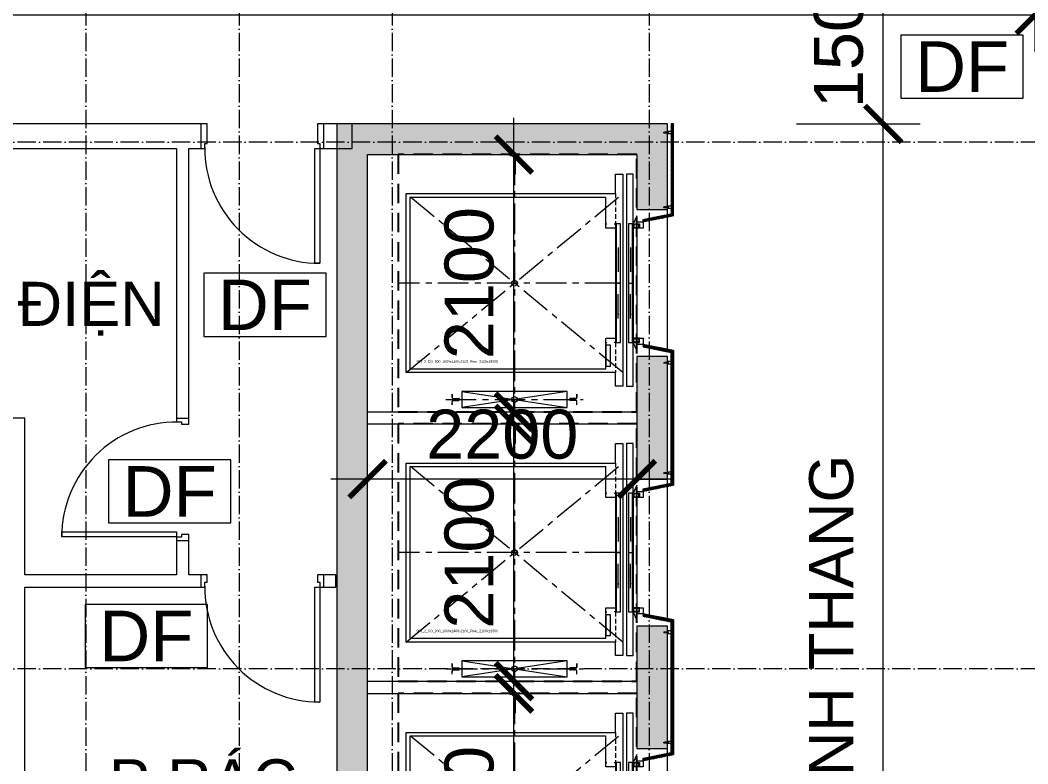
# Model space of a CAD drawing. Header units: millimetres. Extents: x -20144 to 122974, y -38328 to 48263.
# Drawn here: x 99784 to 108014, y 26075 to 32147 of the extents above; entities that cross this region are included whole.
import ezdxf
from ezdxf.enums import TextEntityAlignment as Align

# ---------------------------------------------------------------- set-up
doc = ezdxf.new("R2010")
doc.units = ezdxf.units.MM
for name, pattern in [('CENTERX2', [4, 2.5, -0.5, 0.5, -0.5]), ('Grid Line', [4.2, 3, -0.6, 0, -0.6]), ('HIDDEN', [0.375, 0.25, -0.125]), ('HIDDEN2', [4.7625, 3.175, -1.5875])]:
    doc.linetypes.add(name, pattern=pattern)
for name, color, linetype, lineweight in [('CHU', 181, 'Continuous', 5), ('CUA', 31, 'Continuous', 9), ('DIM', 1, 'Continuous', 5), ('GRA', 211, 'Continuous', 9), ('LAT-GACH', 140, 'Continuous', 13), ('NET THAY 2', 55, 'Continuous', 5), ('NET-CAT', 3, 'Continuous', 15), ('THIET-BI-1', 26, 'Continuous', 5), ('TRUC', 225, 'Continuous', 5), ('Y-GHI CHU PCCC$0$Z-CT1-GHI CHU TT$0$KI-HIEU', 6, 'Continuous', 13)]:
    doc.layers.add(name, color=color, linetype=linetype, lineweight=lineweight)
doc.styles.add('Arial_4', font='arial_0.ttf', dxfattribs={"height": 360})
doc.styles.add('hoistway plan', font='chhbg.shx', dxfattribs={"height": 45})
doc.styles.add('TA1', font='arial_0.ttf')
doc.styles.add('Y-GHI CHU PCCC$0$Arial', font='arial_0.ttf')
doc.dimstyles.new('D_200_KTx2', dxfattribs={"dimtxt": 400, "dimasz": 300, "dimexe": 300, "dimexo": 300, "dimgap": 160, "dimtad": 1, "dimdec": 0, "dimzin": 9, "dimtxsty": 'TA1', "dimblk": 'ARCHTICK', "dimcen": 1, "dimdle": 300, "dimclrd": 256, "dimclre": 256, "dimclrt": 7, "dimadec": 0, "dimazin": 0, "dimtfac": 1, "dimtdec": 0, "dimtix": 1, "dimtmove": 1, "dimatfit": 3, "dimldrblk": 'ARCHTICK', "dimfxl": 0, "dimtolj": 1, "dimtzin": 0, "dimlwd": -1, "dimlwe": -1, "dimarcsym": 0})
doc.dimstyles.new('hoistway plan', dxfattribs={"dimtxt": 45, "dimasz": 17, "dimexe": 15, "dimexo": 20, "dimgap": 25, "dimtad": 1, "dimdec": 0, "dimzin": 0, "dimdsep": 46, "dimtxsty": 'hoistway plan', "dimblk": 'DOT', "dimcen": 50, "dimclrd": 8, "dimclre": 8, "dimclrt": 3, "dimadec": 0, "dimazin": 0, "dimtfac": 1, "dimtdec": 0, "dimtmove": 1, "dimatfit": 3, "dimfxl": 0, "dimtolj": 1, "dimtzin": 0, "dimarcsym": 0})
pattern_1 = [(225, (281291.963, 17264.836), (4.41941738, -4.41941738), []), (315, (281291.963, 17264.836), (4.41941738, 4.41941738), [])]
pattern_2 = [(240.2551187, (159143.5025, 32413.0964), (5.42651964, -3.10086836), []), (330.2551187, (159143.5025, 32413.0964), (3.10086836, 5.42651964), [])]

# ---------------------------------------------------------------- blocks, each defined once
blk = doc.blocks.new('CUA 1 CANH MO - 2 - Type 1000-1152411-MẶT BẰNG TẦNG 23')
at = {"layer": 'CUA'}
for p, q in [((-367.5, 1040.3), (-327.5, 1040.3)), ((-367.5, 102.3), (-367.5, 1040.3)), ((-327.5, 1040.3), (-327.5, 102.3)), ((-327.5, 102.3), (-367.5, 102.3))]:
    blk.add_line(p, q, dxfattribs=at)
at = {"layer": 'CUA', "lineweight": 5}
for p, q in [((-368.5, 102.3), (-398.5, 102.3)), ((-368.5, 61.3), (-368.5, 102.3)), ((601.5, 102.3), (571.5, 102.3)), ((571.5, 102.3), (571.5, 61.3)), ((-348.5, 61.3), (-368.5, 61.3)), ((-348.5, -97.7), (-348.5, 61.3)), ((571.5, 61.3), (551.5, 61.3)), ((551.5, 61.3), (551.5, -97.7)), ((-398.5, -97.7), (-348.5, -97.7)), ((551.5, -97.7), (601.5, -97.7))]:
    blk.add_line(p, q, dxfattribs=at)
blk.add_arc((-367.5, 102.3), 938, 359.5, 90, dxfattribs=at)
blk = doc.blocks.new('CUA 1 CANH MO - 2 - Type 1000-1271836-MẶT BẰNG TẦNG 23')
at = {"layer": 'CUA'}
for p, q in [((-367.5, 990.3), (-327.5, 990.3)), ((-367.5, 52.3), (-367.5, 990.3)), ((-327.5, 990.3), (-327.5, 52.3)), ((-327.5, 52.3), (-367.5, 52.3))]:
    blk.add_line(p, q, dxfattribs=at)
at = {"layer": 'CUA', "lineweight": 5}
for p, q in [((-368.5, 52.3), (-398.5, 52.3)), ((-368.5, 11.3), (-368.5, 52.3)), ((-348.5, 11.3), (-368.5, 11.3)), ((-348.5, -47.7), (-348.5, 11.3)), ((571.5, 11.3), (551.5, 11.3)), ((551.5, 11.3), (551.5, -47.7)), ((601.5, 52.3), (571.5, 52.3)), ((571.5, 52.3), (571.5, 11.3)), ((-398.5, -47.7), (-348.5, -47.7)), ((551.5, -47.7), (601.5, -47.7))]:
    blk.add_line(p, q, dxfattribs=at)
blk.add_arc((-367.5, 52.3), 938, 359.5, 90, dxfattribs=at)
blk = doc.blocks.new('_DOT')
at = {"color": 0, "linetype": 'ByBlock'}
blk.add_line((-0.5, 0), (-1, 0), dxfattribs=at)
at = {"color": 0, "linetype": 'ByBlock', "const_width": 0.5}
blk.add_lwpolyline([(-0.25, 0, 1), (0.25, 0, 1)], format="xyb", close=True, dxfattribs=at)
blk = doc.blocks.new('A$C1F5A74C7')
at = {"color": 0, "lineweight": 5}
for p, q in [((0, 10), (0, 12)), ((0, 10), (21, 10)), ((3, 8), (3, 10)), ((3, 5), (3, 7)), ((5, 91), (10, 94)), ((5, 91), (5, 29)), ((5, 91), (15, 91)), ((6, 78), (5, 75)), ((5, 75), (8, 75)), ((6, 72), (5, 69)), ((5, 69), (8, 69)), ((6, 66), (5, 63)), ((5, 63), (8, 63)), ((6, 60), (5, 57)), ((5, 57), (8, 57)), ((6, 54), (5, 51)), ((5, 51), (8, 51)), ((5, 49), (8, 49)), ((5, 10), (5, 29)), ((8, 5), (5, 5)), ((7, 80), (6, 78)), ((6, 78), (10, 78)), ((8, 73), (6, 72)), ((8, 67), (6, 66)), ((8, 61), (6, 60)), ((8, 55), (6, 54)), ((8, 82), (7, 80)), ((7, 81), (10, 81)), ((7, 80), (10, 80)), ((7, 29), (7, 76)), ((7, 10), (7, 31)), ((7, 9), (7, 10)), ((7, 5), (7, 8)), ((7, 5), (7, 5)), ((9, 84), (8, 82)), ((8, 83), (10, 83)), ((8, 73), (8, 75)), ((8, 69), (8, 67)), ((8, 61), (8, 63)), ((8, 57), (8, 55)), ((8, 51), (8, 49)), ((10, 87), (9, 85)), ((9, 85), (12, 86)), ((10, 5), (9, 5)), ((10, 99), (10, 11)), ((10, 94), (15, 91)), ((10, 87), (12, 85)), ((10, 41), (10, 80)), ((10, 78), (15, 78)), ((10, 41), (11, 41)), ((10, 13), (10, 0)), ((12, 5), (10, 5)), ((11, 84), (13, 84)), ((11, 81), (14, 82)), ((11, 41), (11, 80)), ((11, 80), (14, 80)), ((12, 84), (12, 83)), ((12, 73), (12, 75)), ((12, 75), (15, 75)), ((12, 73), (15, 72)), ((12, 69), (12, 67)), ((12, 69), (15, 69)), ((12, 67), (15, 66)), ((12, 61), (12, 63)), ((12, 63), (15, 63)), ((12, 61), (15, 60)), ((12, 57), (12, 55)), ((12, 57), (15, 57)), ((12, 55), (15, 54)), ((12, 49), (12, 51)), ((12, 51), (15, 51)), ((12, 49), (15, 49)), ((12, 5), (12, 5)), ((13, 82), (14, 80)), ((16, 5), (13, 5)), ((14, 80), (15, 78)), ((14, 29), (14, 76)), ((14, 10), (14, 31)), ((14, 9), (14, 10)), ((14, 5), (14, 8)), ((15, 91), (15, 29)), ((15, 78), (15, 75)), ((15, 72), (15, 69)), ((15, 66), (15, 63)), ((15, 60), (15, 57)), ((15, 54), (15, 51)), ((15, 10), (15, 29)), ((18, 10), (18, 8)), ((18, 7), (18, 5)), ((21, 10), (21, 12))]:
    blk.add_line(p, q, dxfattribs=at)
for centre, radius, start, end in [((5, 7), 2.77, 227.3489, 309.0524), ((10, 15), 10.9, 250.5292, 255.5659), ((10, 15), 10.9, 263.51, 276.4907), ((10, 15), 10.9, 284.1671, 289.4715), ((16, 7), 2.77, 230.845, 312.6565)]:
    blk.add_arc(centre, radius, start, end, dxfattribs=at)
blk = doc.blocks.new('*U709')
for p, q in [((11.2, 0), (10.7, 0)), ((11.7, 0), (11.2, 0)), ((12.4, 0), (12.2, 0)), ((14.1, 0), (12.9, 0)), ((14.1, 2.9), (14.1, 4)), ((14.1, 2.4), (14.1, 2.9)), ((14.1, 1.8), (14.1, 1.9)), ((14.1, 0), (14.1, 1.2)), ((14.1, 0), (14.1, -1.2)), ((14.1, 0), (15.4, 0)), ((15.9, 0), (16, 0)), ((16.6, 0), (17, 0)), ((17, 0), (18.1, 0)), ((47.7, 10), (47.7, -10)), ((14.1, -1.8), (14.1, -1.9)), ((14.1, -2.4), (14.1, -2.9)), ((14.1, -2.9), (14.1, -4))]:
    blk.add_line(p, q)
blk.add_lwpolyline([(50, 10), (9.5, 10, 0.414215), (7.5, 8), (7.5, -8, 0.414214), (9.5, -10), (50, -10)], format="xyb")
for radius in [2.9, 0.712]:
    blk.add_circle((14.1, 0), radius)
at = {"extrusion": (0, 0, -1), "xscale": 0.3999999999068677, "yscale": 0.3999999999068677, "zscale": -0.4, "rotation": 90.00000000000001}
blk.add_blockref('A$C1F5A74C7', (-42.8, -4.2), dxfattribs=at)
blk = doc.blocks.new('_ArchTick')
at = {"color": 0, "const_width": 0.15}
blk.add_lwpolyline([(-0.5, -0.5), (0.5, 0.5)], dxfattribs=at)
blk = doc.blocks.new('*D712')
at = {"layer": 'Defpoints', "color": 0, "transparency": 16777216}
for p in [(3000, 11850), (3000, 11850), (5200, 11850)]:
    blk.add_point(p, dxfattribs=at)
at = {"layer": 'DIM', "transparency": 16777216}
blk.add_line((5500, 11850), (2700, 11850), dxfattribs=at)
at = {"layer": 'DIM', "transparency": 16777216, "xscale": 300, "yscale": 300, "zscale": 300}
for p, rotation in [((3000, 11850), 179.9999999999999), ((5200, 11850), 359.9999999999999)]:
    blk.add_blockref('_ArchTick', p, dxfattribs=dict(at, rotation=rotation))
at = {"layer": 'DIM', "color": 7, "transparency": 16777216, "insert": (4100, 12214.2), "char_height": 400, "attachment_point": 5, "style": 'TA1'}
blk.add_mtext('\\A1;2200', dxfattribs=at)
blk = doc.blocks.new('*D713')
at = {"layer": 'Defpoints', "color": 0, "transparency": 16777216}
for p in [(4195.6, 10100), (4195.6, 10100), (4195.6, 8000)]:
    blk.add_point(p, dxfattribs=at)
at = {"layer": 'DIM', "transparency": 16777216}
blk.add_line((4195.6, 7700), (4195.6, 10400), dxfattribs=at)
at = {"layer": 'DIM', "transparency": 16777216, "xscale": 300, "yscale": 300, "zscale": 300}
for p, rotation in [((4195.6, 10100), 89.9999999999999), ((4195.6, 8000), 269.9999999999999)]:
    blk.add_blockref('_ArchTick', p, dxfattribs=dict(at, rotation=rotation))
at = {"layer": 'DIM', "color": 7, "transparency": 16777216, "insert": (3831.3, 9050), "char_height": 400, "attachment_point": 5, "rotation": 90, "style": 'TA1'}
blk.add_mtext('\\A1;2100', dxfattribs=at)
blk = doc.blocks.new('*D714')
at = {"layer": 'Defpoints', "color": 0, "transparency": 16777216}
for p in [(4195.6, 12300), (4195.6, 12300), (4195.6, 10200)]:
    blk.add_point(p, dxfattribs=at)
at = {"layer": 'DIM', "transparency": 16777216}
blk.add_line((4195.6, 9900), (4195.6, 12600), dxfattribs=at)
at = {"layer": 'DIM', "transparency": 16777216, "xscale": 300, "yscale": 300, "zscale": 300}
for p, rotation in [((4195.6, 12300), 89.9999999999999), ((4195.6, 10200), 269.9999999999999)]:
    blk.add_blockref('_ArchTick', p, dxfattribs=dict(at, rotation=rotation))
at = {"layer": 'DIM', "color": 7, "transparency": 16777216, "insert": (3831.3, 11250), "char_height": 400, "attachment_point": 5, "rotation": 90, "style": 'TA1'}
blk.add_mtext('\\A1;2100', dxfattribs=at)
blk = doc.blocks.new('*D715')
at = {"layer": 'Defpoints', "color": 0, "transparency": 16777216}
for p in [(4195.6, 14500), (4195.6, 14500), (4195.6, 12400)]:
    blk.add_point(p, dxfattribs=at)
at = {"layer": 'DIM', "transparency": 16777216}
blk.add_line((4195.6, 12100), (4195.6, 14800), dxfattribs=at)
at = {"layer": 'DIM', "transparency": 16777216, "xscale": 300, "yscale": 300, "zscale": 300}
for p, rotation in [((4195.6, 14500), 89.9999999999999), ((4195.6, 12400), 269.9999999999999)]:
    blk.add_blockref('_ArchTick', p, dxfattribs=dict(at, rotation=rotation))
at = {"layer": 'DIM', "color": 7, "transparency": 16777216, "insert": (3831.3, 13450), "char_height": 400, "attachment_point": 5, "rotation": 90, "style": 'TA1'}
blk.add_mtext('\\A1;2100', dxfattribs=at)
blk = doc.blocks.new('*D733')
at = {"layer": 'Defpoints', "color": 0, "transparency": 16777216}
for p in [(105823.9, 31299.9), (106833.7, 31299.9), (106194.3, 11399.9)]:
    blk.add_point(p, dxfattribs=at)
at = {"layer": 'DIM', "transparency": 16777216}
for p, q in [((106833.7, 11099.9), (106833.7, 31599.9)), ((106123.9, 31299.9), (107133.7, 31299.9)), ((106494.3, 11399.9), (107133.7, 11399.9))]:
    blk.add_line(p, q, dxfattribs=at)
at = {"layer": 'DIM', "transparency": 16777216, "xscale": 300, "yscale": 300, "zscale": 300}
for p, rotation in [((106833.7, 31299.9), 90), ((106833.7, 11399.9), 270)]:
    blk.add_blockref('_ArchTick', p, dxfattribs=dict(at, rotation=rotation))
at = {"layer": 'DIM', "color": 7, "transparency": 16777216, "insert": (106469.4, 21349.9), "char_height": 400, "attachment_point": 5, "rotation": 90, "style": 'TA1'}
blk.add_mtext('\\A1;19900', dxfattribs=at)
blk = doc.blocks.new('*D734')
at = {"layer": 'Defpoints', "color": 0, "transparency": 16777216}
for p in [(105844.3, 32799.9), (106833.7, 32799.9), (105823.9, 31299.9)]:
    blk.add_point(p, dxfattribs=at)
at = {"layer": 'DIM', "transparency": 16777216}
for p, q in [((106833.7, 30999.9), (106833.7, 33099.9)), ((106144.3, 32799.9), (107133.7, 32799.9)), ((106123.9, 31299.9), (107133.7, 31299.9))]:
    blk.add_line(p, q, dxfattribs=at)
at = {"layer": 'DIM', "transparency": 16777216, "xscale": 300, "yscale": 300, "zscale": 300}
for p, rotation in [((106833.7, 32799.9), 90), ((106833.7, 31299.9), 270)]:
    blk.add_blockref('_ArchTick', p, dxfattribs=dict(at, rotation=rotation))
at = {"layer": 'DIM', "color": 7, "transparency": 16777216, "insert": (106469.4, 32049.9), "char_height": 400, "attachment_point": 5, "rotation": 90, "style": 'TA1'}
blk.add_mtext('\\A1;1500', dxfattribs=at)
blk = doc.blocks.new('*D735')
at = {"layer": 'Defpoints', "color": 0, "transparency": 16777216}
for p in [(75036.6, 32799.9), (108071.5, 32799.9), (75036.6, 32187.2)]:
    blk.add_point(p, dxfattribs=at)
at = {"layer": 'DIM', "transparency": 16777216}
for p, q in [((75036.6, 32499.9), (75036.6, 31887.2)), ((108071.5, 32499.9), (108071.5, 31887.2)), ((108371.5, 32187.2), (74736.6, 32187.2))]:
    blk.add_line(p, q, dxfattribs=at)
at = {"layer": 'DIM', "transparency": 16777216, "xscale": 300, "yscale": 300, "zscale": 300, "rotation": 180}
blk.add_blockref('_ArchTick', (75036.6, 32187.2), dxfattribs=at)
at = {"layer": 'DIM', "transparency": 16777216, "xscale": 300, "yscale": 300, "zscale": 300}
blk.add_blockref('_ArchTick', (108071.5, 32187.2), dxfattribs=at)
at = {"layer": 'DIM', "color": 7, "transparency": 16777216, "insert": (91554, 32551.6), "char_height": 400, "attachment_point": 5, "style": 'TA1'}
blk.add_mtext('\\A1;33035', dxfattribs=at)
blk = doc.blocks.new('Y-GHI CHU PCCC$0$A$C67775D76')
at = {"color": 8, "ltscale": 30}
blk.add_lwpolyline([(-266.7, -137.5), (266.7, -137.5), (266.7, 137.5), (-266.7, 137.5)], close=True, dxfattribs=at)
at = {"color": 8, "style": 'Y-GHI CHU PCCC$0$Arial'}
blk.add_text('DF', height=220, dxfattribs=at).set_placement((0, 0), align=Align.MIDDLE_CENTER)
blk = doc.blocks.new('P13_13_900_CO_900_1600x1350_Rear_2050x1910')
h = blk.add_hatch()
h.set_pattern_fill('ANSI31', color=256, scale=50, angle=90, style=0)
h.set_pattern_definition([(225, (-738.679, 3896.771), (-4.419417, 4.419417), [])])
h.paths.add_polyline_path([(-946.5, 2019.1, 0.227735), (-945.8, 2017.6, -0.227735), (-945, 2016), (-945, 1990, -0.414214), (-947, 1988), (-953, 1988, -0.414214), (-955, 1990), (-955, 2016, -0.227735), (-954.3, 2017.6, 0.227735), (-953.5, 2019.1), (-953.5, 2041, 0.414214), (-955.5, 2043), (-985.5, 2043, -0.414214), (-987.5, 2045), (-987.5, 2050), (-912.5, 2050), (-912.5, 2045, -0.414214), (-914.5, 2043), (-944.5, 2043, 0.414214), (-946.5, 2041)])
h = blk.add_hatch()
h.set_pattern_fill('ANSI31', color=256, scale=50, angle=90, style=0)
h.set_pattern_definition([(315, (-3335.6985, 52.7706), (-4.419417, -4.419417), [])])
h.paths.add_polyline_path([(-1460, 6.5), (-1458, 6.5), (-1458, 33.8, -0.414214), (-1450, 41.8), (-1405, 41.8, 0.414214), (-1400, 46.8), (-1400, 53.2, 0.414214), (-1405, 58.2), (-1450, 58.2, -0.414214), (-1458, 66.2), (-1458, 93.5), (-1460, 93.5), (-1460, 65.2, 0.414214), (-1451, 56.2), (-1406, 56.2, -0.414214), (-1402, 52.2), (-1402, 47.8, -0.414214), (-1406, 43.8), (-1451, 43.8, 0.414214), (-1460, 34.8)])
h = blk.add_hatch()
h.set_pattern_fill('ANSI31', color=256, scale=50, angle=90, style=0)
h.set_pattern_definition([(225, (1435.637, 52.7706), (4.419417, -4.419417), [])])
h.paths.add_polyline_path([(-440, 6.5), (-442, 6.5), (-442, 33.8, 0.414214), (-450, 41.8), (-495, 41.8, -0.414214), (-500, 46.8), (-500, 53.2, -0.414214), (-495, 58.2), (-450, 58.2, 0.414214), (-442, 66.2), (-442, 93.5), (-440, 93.5), (-440, 65.2, -0.414214), (-449, 56.2), (-494, 56.2, 0.414214), (-498, 52.2), (-498, 47.8, 0.414214), (-494, 43.8), (-449, 43.8, -0.414214), (-440, 34.8)])
for p, q in [((-987.5, 2050), (-912.5, 2050)), ((-987.5, 2050), (-987.5, 2045)), ((-985.5, 2043), (-955.5, 2043)), ((-955, 2016), (-955, 1890)), ((-953.5, 2019.1), (-953.5, 2041)), ((-946.5, 2019.1), (-946.5, 2041)), ((-945, 2016), (-945, 1890)), ((-914.5, 2043), (-944.5, 2043)), ((-912.5, 2050), (-912.5, 2045)), ((-953, 1888), (-947, 1888)), ((-205, 1485), (-195, 1485)), ((50, 1550), (20, 1485)), ((-125, 1450), (-125, 550)), ((-65, 1450), (-65, 550)), ((-65, 1450), (-65, 550)), ((-35, 1450), (-35, 550)), ((20, 1450), (20, 550)), ((-85, 1000), (-120, 1000)), ((-85, 1000), (-120, 1000)), ((-205, 515), (-195, 515)), ((50, 450), (20, 515)), ((-1458, 93.5), (-1460, 93.5)), ((-1460, 93.5), (-1460, 65.2)), ((-1458, 66.2), (-1458, 93.5)), ((-442, 66.2), (-442, 93.5)), ((-442, 93.5), (-440, 93.5)), ((-440, 93.5), (-440, 65.2)), ((-1460, 6.5), (-1460, 34.8)), ((-1458, 6.5), (-1460, 6.5)), ((-1458, 6.5), (-1458, 33.8)), ((-1451, 56.2), (-1406, 56.2)), ((-1451, 43.8), (-1406, 43.8)), ((-1450, 58.2), (-1405, 58.2)), ((-1450, 41.8), (-1405, 41.8)), ((-1402, 47.8), (-1402, 52.2)), ((-1400, 46.8), (-1400, 53.2)), ((-500, 46.8), (-500, 53.2)), ((-498, 47.8), (-498, 52.2)), ((-450, 58.2), (-495, 58.2)), ((-450, 41.8), (-495, 41.8)), ((-449, 56.2), (-494, 56.2)), ((-449, 43.8), (-494, 43.8)), ((-442, 6.5), (-442, 33.8)), ((-442, 6.5), (-440, 6.5)), ((-440, 6.5), (-440, 34.8))]:
    blk.add_line(p, q)
at = {"linetype": 'CENTERX2', "ltscale": 100}
for p, q in [((-950, 2050), (-950, -50)), ((-1835, 269), (-65, 1731)), ((-65, 269), (-1835, 1731)), ((-125, 1000), (-1900, 1000)), ((-1511.8, 50), (-389.2, 50))]:
    blk.add_line(p, q, dxfattribs=at)
at = {"linetype": 'HIDDEN', "ltscale": 150}
for p, q in [((-125, 1731), (-125, 1485)), ((-125, 515), (-125, 269))]:
    blk.add_line(p, q, dxfattribs=at)
at = {"ltscale": 100}
for p, q in [((-520, 115), (-1380, -15)), ((-1380, 115), (-520, -15))]:
    blk.add_line(p, q, dxfattribs=at)
for points in [[(-65, 550), (-65, 160), (-125, 160), (-125, 269), (-1835, 269), (-1835, 1731), (-125, 1731), (-125, 1890), (-65, 1890), (-65, 1890)], [(-65, 1890), (-65, 1450)], [(20, 1472.9), (20, 1890), (-35, 1890), (-35, 1450)], [(-135, 1485), (-125, 1485), (-125, 1450), (-205, 1450), (-205, 1485), (-205, 1700), (-1805, 1700), (-1805, 300), (-205, 300), (-205, 515), (-205, 550), (-125, 550), (-125, 515), (-135, 515)], [(-120, 1000), (-85, 1000), (-85, 1485), (-120, 1485), (-120, 515), (-85, 515), (-85, 1000)], [(-20, 1000), (15, 1000), (15, 1485), (-20, 1485), (-20, 515), (15, 515), (15, 1000)], [(70, 1485), (70, 1450), (20, 1450), (20, 1485), (35, 1485), (35, 1480), (25, 1480), (25, 1455), (65, 1455), (65, 1480), (55, 1480), (55, 1485), (70, 1485)], [(-35, 550), (-35, 160), (20, 160), (20, 515)], [(70, 515), (70, 550), (20, 550), (20, 515), (35, 515), (35, 520), (25, 520), (25, 545), (65, 545), (65, 520), (55, 520), (55, 515), (70, 515)]]:
    blk.add_lwpolyline(points)
for points in [[(50, 1450), (50, 1500), (100, 1500), (100, 1450)], [(-205, 317.8), (-205, 497.8), (-207, 497.8), (-207, 317.8)], [(50, 500), (50, 550), (100, 550), (100, 500)], [(-165, 322.8), (-165, 492.8), (-205, 492.8), (-205, 322.8)], [(-520, 115), (-1380, 115), (-1380, -15), (-520, -15)]]:
    blk.add_lwpolyline(points, close=True)
for centre in [(-950, 1000), (-950, 50)]:
    blk.add_circle(centre, 23.8, dxfattribs=at)
for centre, radius, start, end in [((-985.5, 2045), 2, 180, 270), ((-955.5, 2041), 2, 0, 90), ((-953, 2016), 2, 128.68219, 180), ((-955.5, 2019.1), 2, 308.68219, 0), ((-944.5, 2041), 2, 90, 180), ((-944.5, 2019.1), 2, 180, 231.31781), ((-947, 2016), 2, 0, 51.31781), ((-914.5, 2045), 2, 270, 0), ((-953, 1890), 2, 180, 270), ((-947, 1890), 2, 270, 0), ((-1451, 65.2), 9, 180, 270), ((-1451, 34.8), 9, 90, 180), ((-1450, 66.2), 8, 180, 270), ((-1450, 33.8), 8, 90, 180), ((-1406, 52.2), 4, 0, 90), ((-1406, 47.8), 4, 270, 0), ((-1405, 53.2), 5, 0, 90), ((-1405, 46.8), 5, 270, 0), ((-495, 53.2), 5, 90, 180), ((-495, 46.8), 5, 180, 270), ((-494, 52.2), 4, 90, 180), ((-494, 47.8), 4, 180, 270), ((-450, 66.2), 8, 270, 0), ((-450, 33.8), 8, 0, 90), ((-449, 65.2), 9, 270, 0), ((-449, 34.8), 9, 0, 90)]:
    blk.add_arc(centre, radius, start, end)
at = {"layer": 'Defpoints', "linetype": 'HIDDEN2', "ltscale": 50}
blk.add_lwpolyline([(-1900, -50), (50, -50), (50, 2050), (-1900, 2050)], close=True, dxfattribs=at)
at = {"layer": 'Defpoints'}
blk.add_text('900_2_CO_900_1600x1400x2100_Rear_2100x19500', height=20, dxfattribs=at).set_placement((-1750, 350))
for points in [[(-102.5, 1289.7), (-102.5, 1091.3)], [(-2.5, 1289.7), (-2.5, 1091.3)], [(-102.5, 710.3), (-102.5, 908.7)], [(-2.5, 710.3), (-2.5, 908.7)]]:
    blk.add_leader(points, dimstyle='hoistway plan', override={"dimasz": 40, "dimtad": 0, "dimclrd": 256})
blk = doc.blocks.new('A$C52CD303B')
at = {"layer": 'GRA', "transparency": 33554687}
h = blk.add_hatch(dxfattribs=at)
h.set_pattern_fill('ANSI37', color=159, scale=50, angle=180, style=0)
h.set_pattern_definition(pattern_1)
h.paths.add_polyline_path([(5500, 14000), (5500, 14750), (5480, 14750), (5480, 14016.4)])
h = blk.add_hatch(dxfattribs=at)
h.set_pattern_fill('ANSI37', color=159, scale=50, angle=555.25512, style=0)
h.set_pattern_definition(pattern_2)
h.paths.add_polyline_path([(5500, 14000), (5250, 13950), (5250, 13970.4), (5480, 14016.4)])
h = blk.add_hatch(dxfattribs=at)
h.set_pattern_fill('ANSI37', color=159, scale=50, angle=555.25512, style=0)
h.set_pattern_definition(pattern_2)
h.paths.add_polyline_path([(5500, 12900), (5250, 12950), (5250, 12929.6), (5480, 12883.6)])
h = blk.add_hatch(dxfattribs=at)
h.set_pattern_fill('ANSI37', color=159, scale=50, angle=180, style=0)
h.set_pattern_definition(pattern_1)
h.paths.add_polyline_path([(5500, 12900), (5500, 11800), (5480, 11816.4), (5480, 12883.6)])
h = blk.add_hatch(dxfattribs=at)
h.set_pattern_fill('ANSI37', color=159, scale=50, angle=555.25512, style=0)
h.set_pattern_definition(pattern_2)
h.paths.add_polyline_path([(5500, 11800), (5250, 11750), (5250, 11770.4), (5480, 11816.4)])
h = blk.add_hatch(dxfattribs=at)
h.set_pattern_fill('ANSI37', color=159, scale=50, angle=555.25512, style=0)
h.set_pattern_definition([(240.2551187, (159143.5025, 30213.0964), (5.42651964, -3.10086836), []), (330.2551187, (159143.5025, 30213.0964), (3.10086836, 5.42651964), [])])
h.paths.add_polyline_path([(5500, 10700), (5250, 10750), (5250, 10729.6), (5480, 10683.6)])
h = blk.add_hatch(dxfattribs=at)
h.set_pattern_fill('ANSI37', color=159, scale=50, angle=180, style=0)
h.set_pattern_definition([(225, (281291.963, 15064.836), (4.41941738, -4.41941738), []), (315, (281291.963, 15064.836), (4.41941738, 4.41941738), [])])
h.paths.add_polyline_path([(5500, 10700), (5500, 9600), (5480, 9616.4), (5480, 10683.6)])
h = blk.add_hatch(dxfattribs=at)
h.set_pattern_fill('ANSI37', color=159, scale=50, angle=555.25512, style=0)
h.set_pattern_definition([(240.2551187, (159143.5025, 28013.0964), (5.42651964, -3.10086836), []), (330.2551187, (159143.5025, 28013.0964), (3.10086836, 5.42651964), [])])
h.paths.add_polyline_path([(5500, 9600), (5250, 9550), (5250, 9570.4), (5480, 9616.4)])
at = {"layer": 'NET-CAT'}
h = blk.add_hatch(color=256, dxfattribs=at)
h.dxf.hatch_style = 1
h.paths.add_polyline_path([(5450, 10650), (5200, 10650), (5200, 9650), (5450, 9650)], flags=17)
h.paths.add_polyline_path([(5450, 12850), (5200, 12850), (5200, 11850), (5450, 11850)], flags=17)
h.paths.add_polyline_path([(5450, 8450), (5200, 8450), (5200, 7450), (5450, 7450)], flags=17)
h.paths.add_polyline_path([(5450, 6250), (5200, 6250), (5200, 5800), (3000, 5800), (3000, 14500), (5200, 14500), (5200, 14050), (5450, 14050), (5450, 14750), (2750, 14750), (2750, 7850), (2350, 7850), (2350, 7600), (2750, 7600), (2750, 5800), (950, 5800), (950, 7600), (1350, 7600), (1350, 7850), (700, 7850), (700, 5800), (0, 5800), (0, 0), (4150, 0), (4150, 250), (250, 250), (250, 2750), (5450, 2750), (5450, 3000), (3300, 3000), (3300, 3875), (3050, 3875), (3050, 3000), (250, 3000), (250, 5550), (3050, 5550), (3050, 5075), (3300, 5075), (3300, 5550), (5450, 5550)])
at = {"layer": 'GRA'}
for points in [[(5500, 14000), (5500, 14750), (5480, 14750), (5480, 14016.4)], [(5500, 14000), (5250, 13950), (5250, 13970.4), (5480, 14016.4)], [(5500, 12900), (5250, 12950), (5250, 12929.6), (5480, 12883.6)], [(5500, 12900), (5500, 11800), (5480, 11816.4), (5480, 12883.6)], [(5500, 11800), (5250, 11750), (5250, 11770.4), (5480, 11816.4)], [(5500, 11800), (5250, 11750), (5250, 11770.4), (5480, 11816.4)], [(5500, 10700), (5250, 10750), (5250, 10729.6), (5480, 10683.6)], [(5500, 10700), (5500, 9600), (5480, 9616.4), (5480, 10683.6)], [(5500, 9600), (5250, 9550), (5250, 9570.4), (5480, 9616.4)]]:
    blk.add_lwpolyline(points, close=True, dxfattribs=at)
at = {"layer": 'LAT-GACH'}
for p, q in [((5450, 12910), (5450, 14050)), ((5200, 13900), (5200, 13000)), ((5450, 10710), (5450, 11850)), ((5200, 11700), (5200, 10800)), ((5450, 8510), (5450, 9650))]:
    blk.add_line(p, q, dxfattribs=at)
at = {"layer": 'NET THAY 2'}
for p, q in [((3000, 12400), (5200, 12400)), ((3000, 12300), (5200, 12300)), ((3000, 10200), (5200, 10200)), ((3000, 10100), (5200, 10100))]:
    blk.add_line(p, q, dxfattribs=at)
at = {"layer": 'NET-CAT'}
blk.add_lwpolyline([(5450, 5550), (5450, 6250), (5200, 6250), (5200, 5800), (3000, 5800), (3000, 14500), (5200, 14500), (5200, 14050), (5450, 14050), (5450, 14750), (2750, 14750), (2750, 7850), (2350, 7850), (2350, 7600), (2750, 7600), (2750, 5800), (950, 5800), (950, 7600), (1350, 7600), (1350, 7850), (700, 7850), (700, 5800), (0, 5800)], dxfattribs=at)
for points in [[(5450, 12850), (5200, 12850), (5200, 11850), (5450, 11850)], [(5450, 10650), (5200, 10650), (5200, 9650), (5450, 9650)]]:
    blk.add_lwpolyline(points, close=True, dxfattribs=at)
at = {"layer": 'GRA', "xscale": -1}
for p in [(5500, 14680), (5500, 14070.4), (5500, 11900), (5500, 9700)]:
    blk.add_blockref('*U709', p, dxfattribs=at)
at = {"layer": 'GRA', "rotation": 180}
for p in [(5500, 12800), (5500, 10600)]:
    blk.add_blockref('*U709', p, dxfattribs=at)
at = {"layer": 'GRA', "xscale": -1, "rotation": 359.9999999999978}
for p in [(5500, 11900), (5500, 9700)]:
    blk.add_blockref('*U709', p, dxfattribs=at)
at = {"layer": 'THIET-BI-1'}
for p in [(5150, 12450), (5150, 10250), (5150, 8050)]:
    blk.add_blockref('P13_13_900_CO_900_1600x1350_Rear_2050x1910', p, dxfattribs=at)
at = {"layer": 'DIM'}
for base, p1, p2, picture, middle in [((4195.6, 14500), (4195.6, 12400), (4195.6, 14500), '*D715', (3831.3, 13450)), ((4195.6, 12300), (4195.6, 10200), (4195.6, 12300), '*D714', (3831.3, 11250)), ((4195.6, 10100), (4195.6, 8000), (4195.6, 10100), '*D713', (3831.3, 9050))]:
    dim = blk.add_linear_dim(base=base, p1=p1, p2=p2, angle=90, dimstyle='D_200_KTx2', dxfattribs=at)
    dim.commit()
    dim.dimension.update_dxf_attribs({"geometry": picture, "text_midpoint": middle})
dim = blk.add_linear_dim(base=(3000, 11850), p1=(5200, 11850), p2=(3000, 11850), dimstyle='D_200_KTx2', dxfattribs=at)
dim.commit()
dim.dimension.update_dxf_attribs({"geometry": '*D712', "text_midpoint": (4100, 12214.2)})
blk = doc.blocks.new('ALC1807-ASCENT PLAZA-KET CAU 1_rvt-1-MẶT BẰNG TẦNG 5 ĐẾN TẦNG 22')
blk.add_blockref('A$C52CD303B', (22750.5, 16549.9))

msp = doc.modelspace()

# ---------------------------------------------------------------- linework, layer by layer
at = {"layer": 'NET-CAT'}
for p, q in [((101261.6, 31299.9), (98321.5, 31299.9)), ((101261.6, 31099.9), (101261.6, 31299.9)), ((102496.5, 31299.9), (102261.6, 31299.9)), ((102261.6, 31299.9), (102261.6, 31099.9)), ((102496.5, 31099.9), (102496.5, 31299.9)), ((99221.5, 31099.9), (101061.6, 31099.9)), ((101061.6, 31099.9), (101061.6, 28896.9)), ((101161.6, 31099.9), (101261.6, 31099.9)), ((101161.6, 28896.9), (101161.6, 31099.9)), ((102261.6, 31099.9), (102496.5, 31099.9)), ((99821.5, 28897), (98521.5, 28897)), ((99821.5, 27616.9), (99821.5, 28897)), ((101061.6, 28896.9), (101161.6, 28896.9)), ((101061.6, 27896.9), (101061.6, 27616.9)), ((101161.6, 27896.9), (101061.6, 27896.9)), ((101161.6, 27616.9), (101161.6, 27896.9)), ((101061.6, 27616.9), (99821.5, 27616.9)), ((101261.6, 27616.9), (101161.6, 27616.9)), ((101261.6, 27516.9), (101261.6, 27616.9)), ((102361.6, 27616.9), (102261.6, 27616.9)), ((102261.6, 27616.9), (102261.6, 27516.9)), ((102361.6, 27516.9), (102361.6, 27616.9)), ((99821.5, 25087.4), (99821.5, 27516.9)), ((99821.5, 27516.9), (101261.6, 27516.9)), ((102261.6, 27516.9), (102361.6, 27516.9))]:
    msp.add_line(p, q, dxfattribs=at)
at = {"layer": 'TRUC', "linetype": 'Grid Line', "ltscale": 50}
for p, q in [((100321.5, 43599.9), (100321.5, -4500.1)), ((101571.5, 43599.9), (101571.5, -7167.6)), ((102821.5, 43599.9), (102821.5, -4500.1)), ((104921.5, 43599.9), (104921.5, -7167.6)), ((119871.5, 31149.9), (62463.9, 31149.9)), ((119871.5, 26849.9), (64778.6, 26849.9))]:
    msp.add_line(p, q, dxfattribs=at)

# ---------------------------------------------------------------- block references
at = {"lineweight": 5}
msp.add_blockref('ALC1807-ASCENT PLAZA-KET CAU 1_rvt-1-MẶT BẰNG TẦNG 5 ĐẾN TẦNG 22', (76871, -0.1), dxfattribs=at)
at = {"layer": 'CUA'}
for name, p, rotation in [('CUA 1 CANH MO - 2 - Type 1000-1152411-MẶT BẰNG TẦNG 23', (101863, 31202.2), 180), ('CUA 1 CANH MO - 2 - Type 1000-1271836-MẶT BẰNG TẦNG 23', (101113.8, 28295.4), 89.99999999999993), ('CUA 1 CANH MO - 2 - Type 1000-1271836-MẶT BẰNG TẦNG 23', (101863, 27569.1), 180)]:
    msp.add_blockref(name, p, dxfattribs=dict(at, rotation=rotation))
at = {"layer": 'Y-GHI CHU PCCC$0$Z-CT1-GHI CHU TT$0$KI-HIEU', "color": 8, "xscale": 1.875, "yscale": 1.875, "zscale": 1.875}
for p in [(107477.1, 31767.9), (101783.2, 29823), (101005, 28299.2), (100814.5, 27119)]:
    msp.add_blockref('Y-GHI CHU PCCC$0$A$C67775D76', p, dxfattribs=at)

# ---------------------------------------------------------------- texts
at = {"layer": 'CHU', "color": 7, "char_height": 360, "attachment_point": 1, "line_spacing_factor": 0.936439, "style": 'Arial_4'}
for s, insert, width in [('\\pt2540.0016,5079.9996,7620.0012,10159.9992,12700.0008,15239.9988,17780.0004,20319.9984,22860,25400.0016,27939.9996,30480.0012,33019.9992,35560.0008,38099.9988,40640.0004,43179.9984,45720,48260.0016,50799.9996,53340.0012,55879.9992,58420.0008,60959.9988,63500.0004,66039.9984,68580,71120.0016,73659.9996,76200.0012,78739.9992,81280.0008;P.ĐIỆN', (99288.7, 30010.5), 1656.4), ('\\pt2540.0016,5079.9996,7620.0012,10159.9992,12700.0008,15239.9988,17780.0004,20319.9984,22860,25400.0016,27939.9996,30480.0012,33019.9992,35560.0008,38099.9988,40640.0004,43179.9984,45720,48260.0016,50799.9996,53340.0012,55879.9992,58420.0008,60959.9988,63500.0004,66039.9984,68580,71120.0016,73659.9996,76200.0012,78739.9992,81280.0008;P.RÁC', (100509.2, 26111.9), 1537.22)]:
    msp.add_mtext(s, dxfattribs=dict(at, insert=insert, width=width))
at = {"layer": 'CHU', "color": 7, "insert": (106227.8, 25302.5), "char_height": 360, "width": 3286.54, "attachment_point": 1, "rotation": 90, "line_spacing_factor": 0.936439, "style": 'Arial_4'}
msp.add_mtext('\\pt2540.0016,5079.9996,7620.0012,10159.9992,12700.0008,15239.9988,17780.0004,20319.9984,22860,25400.0016,27939.9996,30480.0012,33019.9992,35560.0008,38099.9988,40640.0004,43179.9984,45720,48260.0016,50799.9996,53340.0012,55879.9992,58420.0008,60959.9988,63500.0004,66039.9984,68580,71120.0016,73659.9996,76200.0012,78739.9992,81280.0008;SẢNH THANG', dxfattribs=at)

# ---------------------------------------------------------------- dimensions: what is measured, and where the dimension line sits
at = {"layer": 'DIM'}
for base, p1, p2, picture, middle in [((106833.7, 32799.9), (105823.9, 31299.9), (105844.3, 32799.9), '*D734', (106469.4, 32049.9)), ((106833.7, 31299.9), (106194.3, 11399.9), (105823.9, 31299.9), '*D733', (106469.4, 21349.9))]:
    dim = msp.add_linear_dim(base=base, p1=p1, p2=p2, angle=90, dimstyle='D_200_KTx2', dxfattribs=at)
    dim.commit()
    dim.dimension.update_dxf_attribs({"geometry": picture, "text_midpoint": middle})
dim = msp.add_linear_dim(base=(75036.6, 32187.2), p1=(108071.5, 32799.9), p2=(75036.6, 32799.9), dimstyle='D_200_KTx2', dxfattribs=at)
dim.commit()
dim.dimension.update_dxf_attribs({"geometry": '*D735', "text_midpoint": (91554, 32551.6)})

doc.saveas('drawing.dxf')
